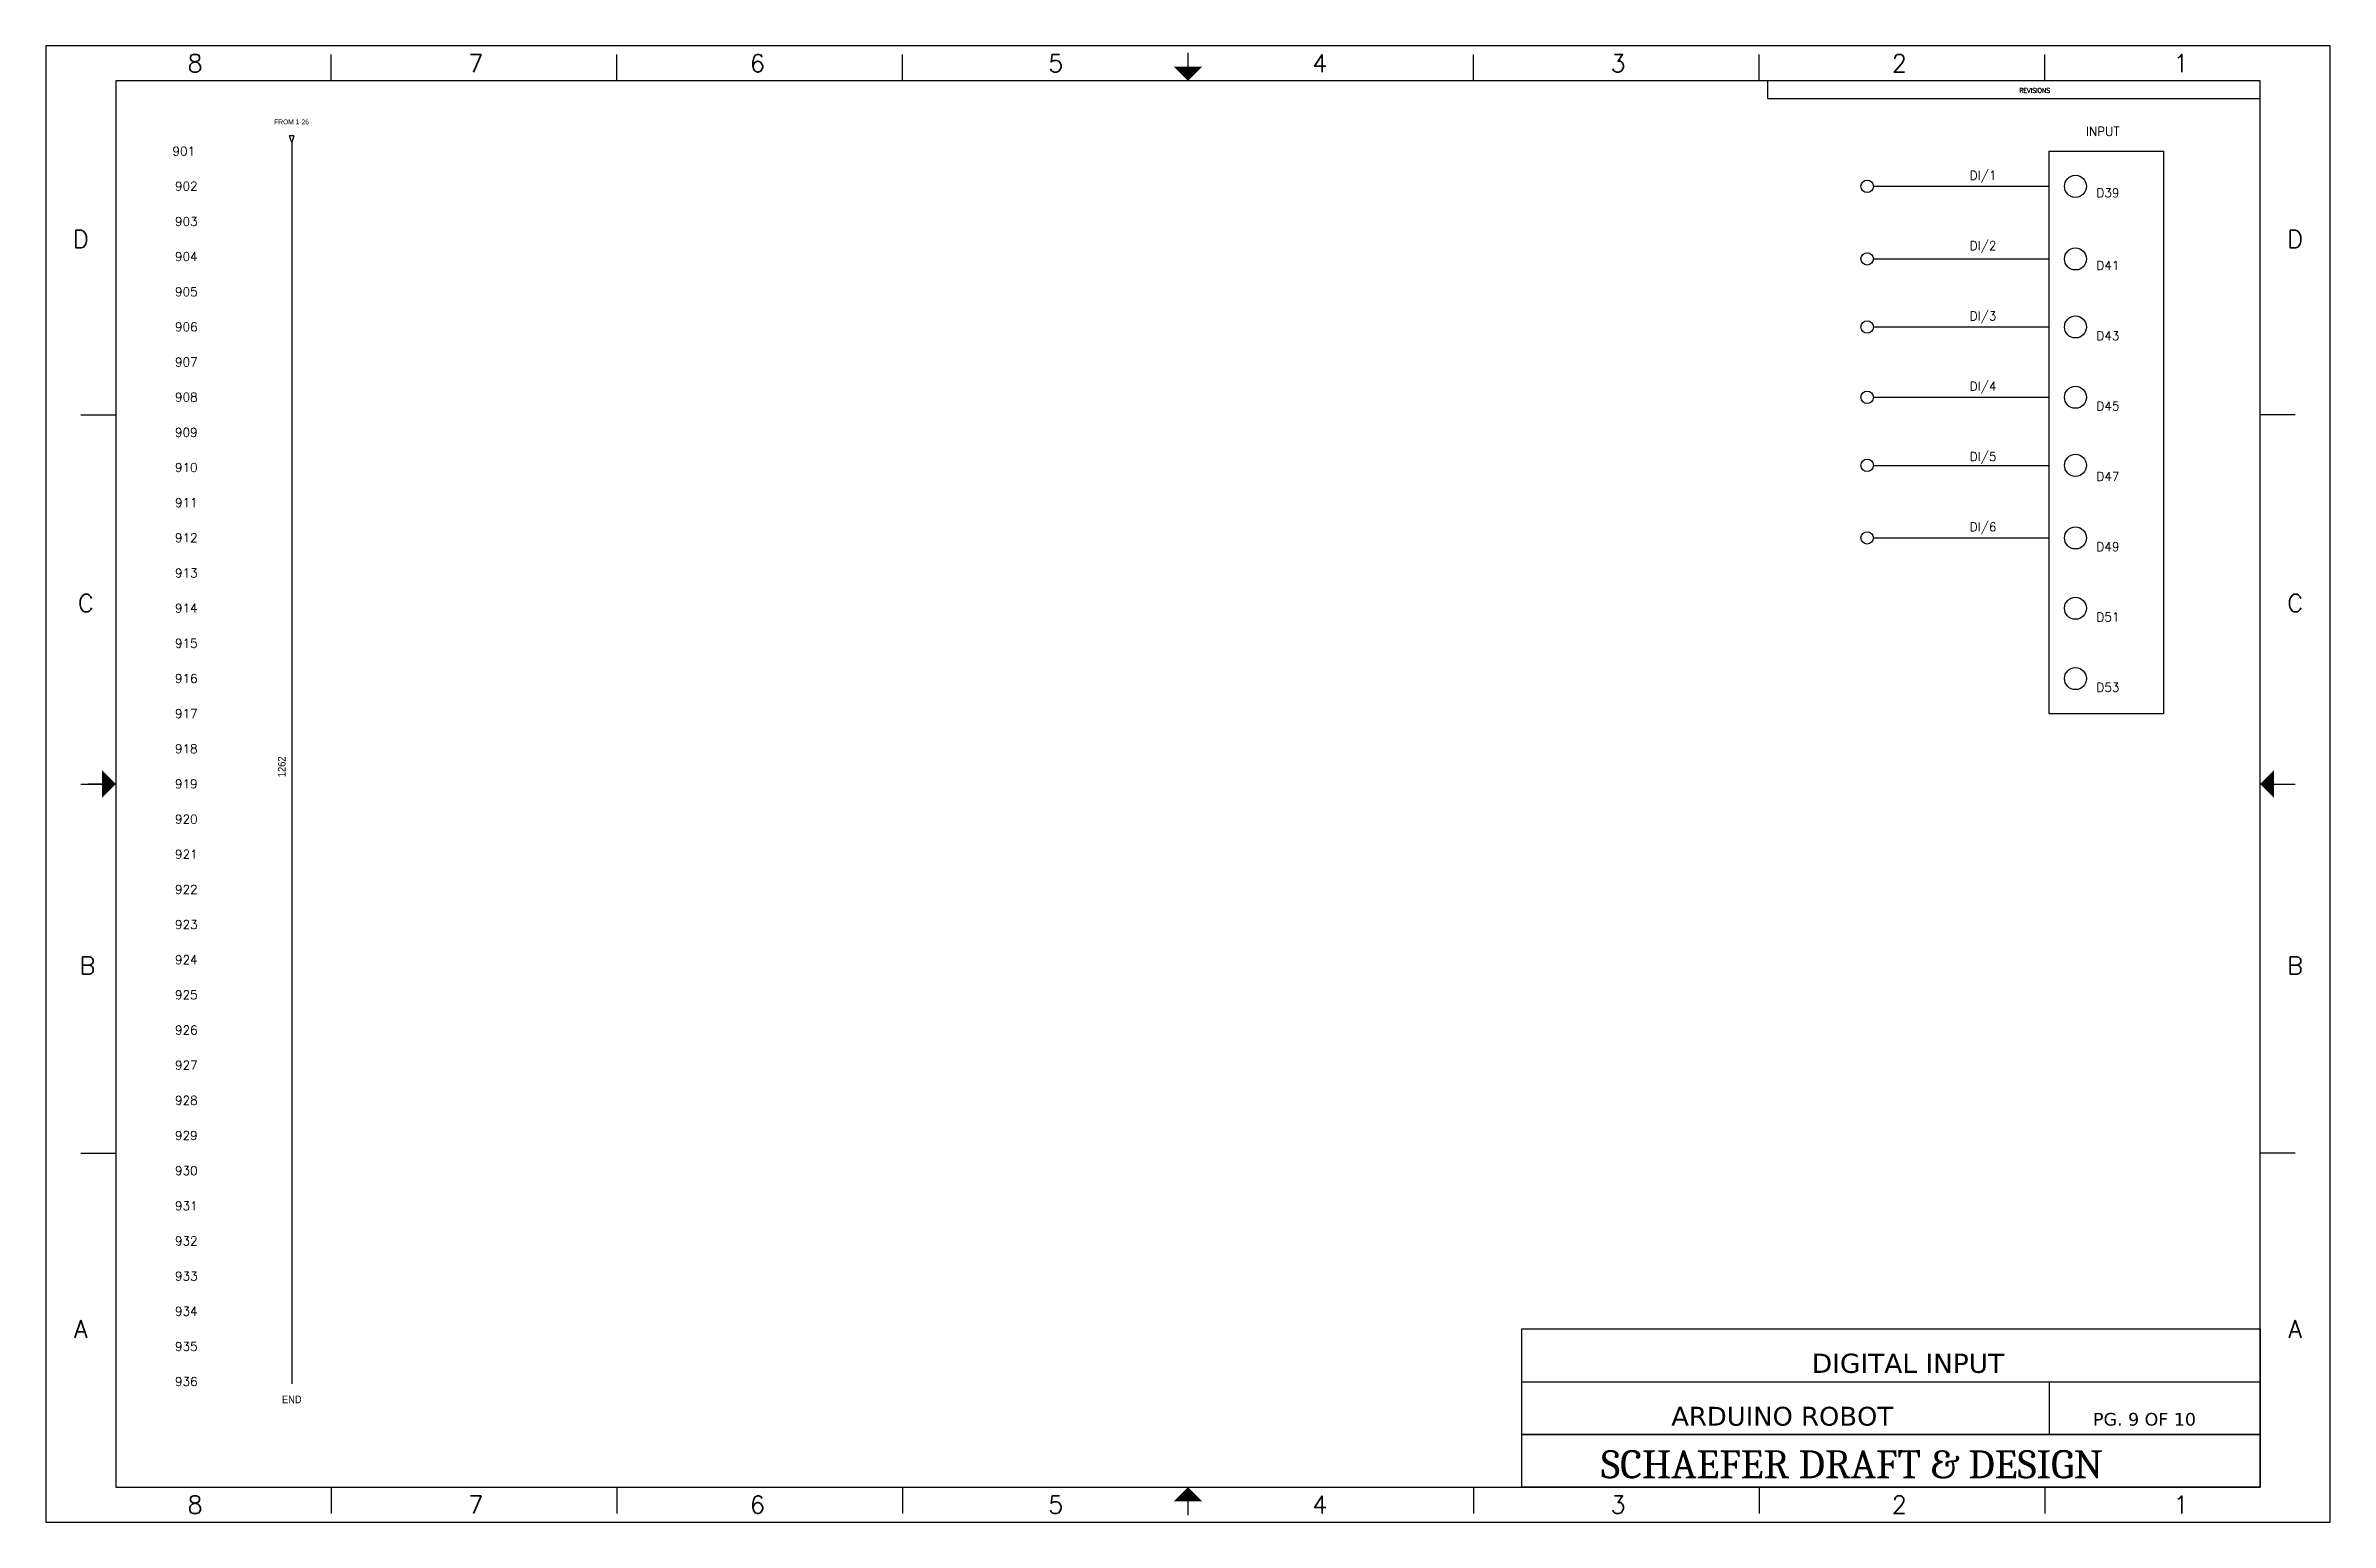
# Model space of a CAD drawing. Header units: inches. Extents: x 1.5 to 34, y 1.5 to 22.5.
import ezdxf
from ezdxf.enums import TextEntityAlignment as Align

# ---------------------------------------------------------------- set-up
doc = ezdxf.new("R2010")
doc.units = ezdxf.units.IN
doc.header["$MEASUREMENT"] = 0
doc.layers.add('PSYMS', color=7, linetype='Continuous')
doc.layers.add('Title Block', color=7, linetype='Continuous')
doc.styles.add('AW_TAG', font='txt', dxfattribs={"width": 0.9, "height": 0.109375})
doc.styles.add('Roman', font='romans')
doc.styles.get("Standard").update_dxf_attribs({"font": 'cambriab.ttf'})
doc.styles.add('Textstil62', font='verdana.ttf')
doc.styles.add('WD', font='romans.shx')

# ---------------------------------------------------------------- blocks, each defined once
blk = doc.blocks.new('WD_MLRH')
at = {"style": 'WD'}
blk.add_attdef('RUNGFIRST', text='', height=0.125, dxfattribs=at).set_placement((-0.25, 0), align=Align.MIDDLE_RIGHT)
at = {"style": 'WD', "flags": 1}
for tag, p in [('RUNGHORV', (-0.25, -0.127)), ('WIREMODE', (-0.25, -0.281)), ('RUNGDIST', (-0.25, -0.2)), ('RUNGCNT', (-0.25, -0.237)), ('RUNGINC', (-0.25, -0.163)), ('WIREFMT', (-0.25, -0.321)), ('WIRE-START', (-0.25, -0.356)), ('WIRE-GSUF', (-0.25, -0.396)), ('PH3SPACE', (-0.25, -0.437))]:
    blk.add_attdef(tag, text='', height=0.025, dxfattribs=at).set_placement(p, align=Align.RIGHT)
blk = doc.blocks.new('HA1X1')
for p, q in [((-0.09375, 0.03125), (0, 0)), ((0, 0), (-0.09375, -0.03125))]:
    blk.add_line(p, q)
at = {"style": 'WD', "flags": 1}
blk.add_attdef('X4TERM01', (0, 0), '', height=0.01, dxfattribs=at)
at = {"style": 'WD', "width": 0.9}
blk.add_attdef('DESC1', (0.1, 0.0406), '', height=0.125, dxfattribs=at)
blk.add_attdef('DESC2', text='', height=0.125, dxfattribs=at).set_placement((0.1, -0.025), align=Align.TOP_LEFT)
blk = doc.blocks.new('ANSI_border_D')
blk.add_line((24.5, 20.25), (31.5, 20.25))
at = {"layer": 'Title Block'}
for p, q in [((0, 21), (0, 0)), ((32.5, 21), (0, 21)), ((4.062, 20.5), (4.062, 20.875)), ((8.125, 20.5), (8.125, 20.875)), ((12.187, 20.5), (12.187, 20.875)), ((16.25, 20.5), (16.25, 20.875)), ((20.312, 20.5), (20.312, 20.875)), ((24.375, 20.5), (24.375, 20.875)), ((28.437, 20.5), (28.437, 20.875)), ((32.5, 0), (32.5, 21)), ((32.5, 20.5), (32.5, 20.875)), ((1, 20.5), (1, 0.5)), ((31.5, 20.5), (1, 20.5)), ((24.5, 20.25), (24.5, 20.5)), ((31.5, 0.5), (31.5, 20.5)), ((0.5, 15.75), (1, 15.75)), ((32, 15.75), (31.5, 15.75)), ((0.5, 10.5), (1, 10.5)), ((31.5, 10.5), (32, 10.5)), ((0.5, 5.25), (1, 5.25)), ((32, 5.25), (31.5, 5.25)), ((1, 0.5), (31.5, 0.5)), ((4.062, 0.5), (4.062, 0.125)), ((8.125, 0.5), (8.125, 0.125)), ((12.187, 0.5), (12.187, 0.125)), ((16.25, 0.125), (16.25, 0.5)), ((20.312, 0.5), (20.312, 0.125)), ((24.375, 0.5), (24.375, 0.125)), ((28.437, 0.5), (28.437, 0.125)), ((32.5, 0.125), (32.5, 0.5)), ((0, 0), (32.5, 0))]:
    blk.add_line(p, q, dxfattribs=at)
at = {"layer": 'Title Block', "const_width": 0.02}
for points in [[(16.25, 20.9), (16.25, 20.7)], [(0.6, 10.5), (0.6, 10.5)], [(0.6, 10.5), (0.8, 10.5)], [(31.9, 10.5), (31.9, 10.5)], [(16.25, 0.1), (16.25, 0.3)]]:
    blk.add_lwpolyline(points, dxfattribs=at)
at = {"layer": 'Title Block'}
for points in [[(16.05, 20.7), (16.45, 20.7), (16.25, 20.5)], [(0.8, 10.3), (0.8, 10.7), (1, 10.5)], [(31.7, 10.3), (31.7, 10.7), (31.5, 10.5)], [(16.05, 0.3), (16.45, 0.3), (16.25, 0.5)]]:
    blk.add_solid(points, dxfattribs=at)
at = {"layer": 'Title Block', "style": 'Roman'}
for s, p in [('8', (2.125, 20.75)), ('7', (6.119, 20.75)), ('6', (10.125, 20.75)), ('5', (14.369, 20.75)), ('4', (18.125, 20.75)), ('3', (22.369, 20.75)), ('2', (26.369, 20.75)), ('1', (30.375, 20.75)), ('D', (0.5, 18.25)), ('D', (32, 18.25)), ('C', (0.571, 13.073)), ('C', (32, 13.073)), ('B', (0.595, 7.919)), ('B', (32, 7.919)), ('A', (0.5, 2.75)), ('A', (32, 2.75)), ('8', (2.125, 0.25)), ('7', (6.119, 0.25)), ('6', (10.125, 0.25)), ('5', (14.369, 0.25)), ('4', (18.125, 0.25)), ('3', (22.369, 0.25)), ('2', (26.369, 0.25)), ('1', (30.375, 0.25))]:
    blk.add_text(s, height=0.25, dxfattribs=at).set_placement(p, align=Align.MIDDLE_CENTER)
blk.add_text('REVISIONS', height=0.065, dxfattribs=at).set_placement((28.075, 20.332))

msp = doc.modelspace()

# ---------------------------------------------------------------- linework, layer by layer
for centre, radius in [((27.411, 20.5), 0.0885), ((30.375, 20.5), 0.157), ((27.411, 19.468), 0.0885), ((30.375, 19.468), 0.157), ((27.411, 18.5), 0.0885), ((30.375, 18.5), 0.157), ((27.411, 17.5), 0.0885), ((30.375, 17.5), 0.157), ((27.411, 16.532), 0.0885), ((30.375, 16.532), 0.157), ((30.375, 15.5), 0.157), ((27.411, 15.5), 0.0885), ((30.375, 14.5), 0.157), ((30.375, 13.5), 0.157)]:
    msp.add_circle(centre, radius)
at = {"layer": 'PSYMS'}
for p, q in [((5.031, 21.219), (4.969, 21.219)), ((5, 21.125), (5, 3.469)), ((27.5, 20.5), (30, 20.5)), ((27.5, 19.468), (30, 19.468)), ((27.5, 18.5), (30, 18.5)), ((27.5, 17.5), (30, 17.5)), ((27.5, 16.532), (30, 16.532)), ((27.5, 15.5), (30, 15.5)), ((22.5, 3.5), (33, 3.5)), ((30, 3.5), (30, 2.75))]:
    msp.add_line(p, q, dxfattribs=at)
for points in [[(30, 21), (31.625, 21), (31.625, 13), (30, 13)], [(33, 2.75), (22.5, 2.75), (22.5, 4.25), (33, 4.25)], [(22.5, 2.75), (33, 2.75), (33, 2), (22.5, 2)]]:
    msp.add_lwpolyline(points, close=True, dxfattribs=at)

# ---------------------------------------------------------------- block references
msp.add_blockref('ANSI_border_D', (1.5, 1.5))
msp.add_blockref('WD_MLRH', (3.875, 21)).add_auto_attribs({'RUNGFIRST': '901'})
at = {"layer": 'PSYMS', "rotation": 270}
msp.add_blockref('HA1X1', (5, 21.125), dxfattribs=at)

# ---------------------------------------------------------------- texts
at = {"style": 'WD'}
for s, p in [('902', (3.661, 20.501)), ('903', (3.661, 20.001)), ('904', (3.661, 19.501)), ('905', (3.661, 19.001)), ('906', (3.661, 18.501)), ('907', (3.661, 18.001)), ('908', (3.661, 17.501)), ('909', (3.661, 17.001)), ('910', (3.661, 16.501)), ('911', (3.661, 16.001)), ('912', (3.661, 15.501)), ('913', (3.661, 15.001)), ('914', (3.661, 14.501)), ('915', (3.661, 14.001)), ('916', (3.661, 13.501)), ('917', (3.661, 13.001)), ('918', (3.661, 12.501)), ('919', (3.661, 12.001)), ('920', (3.661, 11.501)), ('921', (3.661, 11.001)), ('922', (3.661, 10.501)), ('923', (3.661, 10.001)), ('924', (3.661, 9.501)), ('925', (3.661, 9.001)), ('926', (3.661, 8.501)), ('927', (3.661, 8.001)), ('928', (3.661, 7.501)), ('929', (3.661, 7.001)), ('930', (3.661, 6.501)), ('931', (3.661, 6.001)), ('932', (3.661, 5.501)), ('933', (3.661, 5.001)), ('934', (3.661, 4.501)), ('935', (3.661, 4.001)), ('936', (3.661, 3.501))]:
    msp.add_text(s, height=0.125, dxfattribs=at).set_placement(p, align=Align.MIDDLE_RIGHT)
at = {"linetype": 'Continuous', "style": 'WD', "flags": 8}
for tag, p in [('INPUT', (31, 21.344)), ('DI/1', (29.25, 20.719)), ('D39', (31, 20.469)), ('DI/2', (29.25, 19.719)), ('D41', (31, 19.437)), ('DI/3', (29.25, 18.719)), ('D43', (31, 18.437)), ('DI/4', (29.25, 17.719)), ('D45', (31, 17.437)), ('DI/5', (29.25, 16.719)), ('D47', (31, 16.437)), ('DI/6', (29.25, 15.719)), ('D49', (31, 15.437)), ('D51', (31, 14.437)), ('D53', (31, 13.437))]:
    msp.add_attdef(tag, text='', height=0.125, dxfattribs=at).set_placement(p, align=Align.TOP_RIGHT)
at = {"layer": 'PSYMS', "style": 'AW_TAG', "width": 0.9}
for s, height, p in [('FROM 1-26', 0.0687, (4.751, 21.382)), ('END', 0.1094, (4.862, 3.193))]:
    msp.add_text(s, height=height, dxfattribs=at).set_placement(p)
at = {"layer": 'PSYMS', "style": 'Textstil62'}
for s, height, p in [('DIGITAL INPUT', 0.27341, (26.625, 3.625)), ('ARDUINO ROBOT', 0.26765, (24.625, 2.875)), ('PG. 9 OF 10', 0.18026, (30.625, 2.875))]:
    msp.add_text(s, height=height, dxfattribs=at).set_placement(p)
at = {"layer": 'PSYMS'}
msp.add_text('SCHAEFER DRAFT & DESIGN', height=0.39983, dxfattribs=at).set_placement((23.625, 2.125))
at = {"layer": 'PSYMS', "insert": (4.803, 12.098), "char_height": 0.1094, "attachment_point": 1, "rotation": 90, "style": 'AW_TAG'}
msp.add_mtext_dynamic_manual_height_columns('1262', width=0.70986, gutter_width=5, heights=[0.118], dxfattribs=at)

doc.saveas('drawing.dxf')
